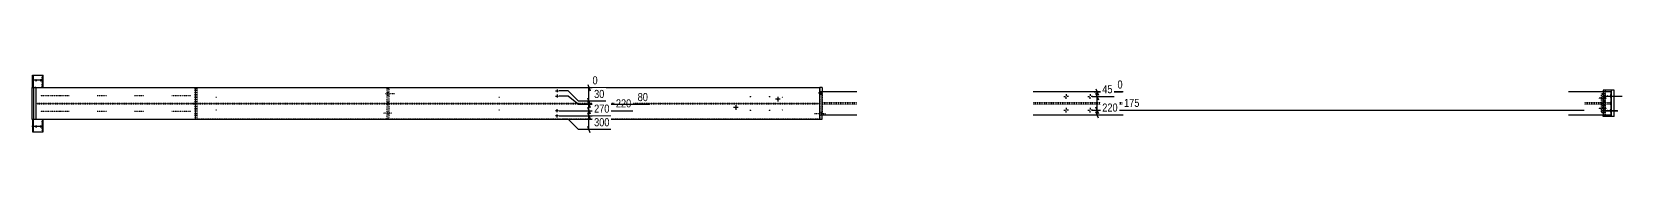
# Model space of a CAD drawing. Header units: millimetres. Extents: x 20 to 94079, y 20 to 5397.
# Drawn here: x 47649 to 62828, y 80 to 638 of the extents above; entities that cross this region are included whole.
import ezdxf

# ---------------------------------------------------------------- set-up
doc = ezdxf.new("R2010")
doc.units = ezdxf.units.MM
doc.linetypes.add('DXK_LINE_DOT2', pattern=[3.9198, 1.9599, -1.9599])
doc.layers.add('MÅLSÆTNING', color=7, linetype='Continuous')
doc.layers.add('STÅL', color=7, linetype='Continuous')
doc.styles.add('Arial Narrow', font='ARIALN.TTF', dxfattribs={"height": 0.2})

msp = doc.modelspace()

# ---------------------------------------------------------------- hatches: boundary and pattern name
at = {"layer": 'STÅL', "linetype": 'Continuous'}
for color, points in [(96, [(47681, 580), (47681, 583), (47682, 585), (47683, 588), (47684, 590), (47686, 591), (47687, 592), (47689, 593), (47691, 593), (47693, 592), (47694, 591), (47696, 590), (47697, 588), (47698, 585), (47698, 583), (47698, 580), (47698, 577), (47698, 575), (47697, 572), (47696, 570), (47694, 569), (47693, 568), (47691, 567), (47689, 567), (47687, 568), (47686, 569), (47684, 570), (47683, 572), (47682, 575), (47681, 577)]), (96, [(47728, 580), (47728, 583), (47728, 585), (47729, 588), (47730, 590), (47732, 591), (47734, 592), (47735, 593), (47737, 593), (47739, 592), (47741, 591), (47742, 590), (47743, 588), (47744, 585), (47745, 583), (47745, 580), (47745, 577), (47744, 575), (47743, 572), (47742, 570), (47741, 569), (47739, 568), (47737, 567), (47735, 567), (47734, 568), (47732, 569), (47730, 570), (47729, 572), (47728, 575), (47728, 577)]), (4, [(52670, 480, -1), (52656, 480, -1)]), (4, [(52670, 430, -1), (52656, 430, -1)]), (96, [(54380, 320, -1), (54358, 320, -1)]), (96, [(54780, 400, -1), (54758, 400, -1)]), (96, [(62688, 430), (62688, 427), (62688, 423), (62688, 420), (62687, 418), (62687, 416), (62687, 414), (62686, 414), (62686, 414), (62686, 414), (62685, 416), (62685, 418), (62685, 420), (62684, 423), (62684, 427), (62684, 430), (62684, 433), (62684, 437), (62685, 440), (62685, 442), (62685, 444), (62686, 446), (62686, 446), (62686, 446), (62687, 446), (62687, 444), (62687, 442), (62688, 440), (62688, 437), (62688, 433)]), (96, [(62688, 290), (62688, 287), (62688, 283), (62688, 280), (62687, 278), (62687, 276), (62687, 274), (62686, 274), (62686, 274), (62686, 274), (62685, 276), (62685, 278), (62685, 280), (62684, 283), (62684, 287), (62684, 290), (62684, 293), (62684, 297), (62685, 300), (62685, 302), (62685, 304), (62686, 306), (62686, 306), (62686, 306), (62687, 306), (62687, 304), (62687, 302), (62688, 300), (62688, 297), (62688, 293)]), (96, [(62719, 290), (62719, 287), (62718, 283), (62718, 280), (62717, 278), (62716, 276), (62715, 274), (62714, 274), (62713, 274), (62712, 274), (62712, 276), (62711, 278), (62710, 280), (62710, 283), (62709, 287), (62709, 290), (62709, 293), (62710, 297), (62710, 300), (62711, 302), (62712, 304), (62712, 306), (62713, 306), (62714, 306), (62715, 306), (62716, 304), (62717, 302), (62718, 300), (62718, 297), (62719, 293)]), (96, [(62716, 430), (62716, 427), (62716, 423), (62716, 420), (62715, 418), (62715, 416), (62715, 414), (62714, 414), (62714, 414), (62713, 414), (62713, 416), (62713, 418), (62712, 420), (62712, 423), (62712, 427), (62712, 430), (62712, 433), (62712, 437), (62712, 440), (62713, 442), (62713, 444), (62713, 446), (62714, 446), (62714, 446), (62715, 446), (62715, 444), (62715, 442), (62716, 440), (62716, 437), (62716, 433)]), (96, [(47681, 140), (47681, 143), (47682, 145), (47683, 148), (47684, 150), (47686, 151), (47687, 152), (47689, 153), (47691, 153), (47693, 152), (47694, 151), (47696, 150), (47697, 148), (47698, 145), (47698, 143), (47698, 140), (47698, 137), (47698, 135), (47697, 132), (47696, 130), (47694, 129), (47693, 128), (47691, 127), (47689, 127), (47687, 128), (47686, 129), (47684, 130), (47683, 132), (47682, 135), (47681, 137)]), (96, [(47728, 140), (47728, 143), (47728, 145), (47729, 148), (47730, 150), (47732, 151), (47734, 152), (47735, 153), (47737, 153), (47739, 152), (47741, 151), (47742, 150), (47743, 148), (47744, 145), (47745, 143), (47745, 140), (47745, 137), (47744, 135), (47743, 132), (47742, 130), (47741, 129), (47739, 128), (47737, 127), (47735, 127), (47734, 128), (47732, 129), (47730, 130), (47729, 132), (47728, 135), (47728, 137)]), (4, [(52656, 290, -1), (52670, 290, -1)]), (4, [(52656, 240, -1), (52670, 240, -1)])]:
    msp.add_hatch(color=color, dxfattribs=at).paths.add_polyline_path(points)

# ---------------------------------------------------------------- linework, layer by layer
at = {"layer": 'MÅLSÆTNING', "color": 7, "linetype": 'Continuous'}
for p, q in [((52767, 480), (52683, 480)), ((52767, 480), (52683, 480)), ((52712, 510), (53050, 510)), ((52867, 380), (52767, 480)), ((52867, 380), (52767, 480)), ((52955, 540), (52979, 480)), ((52967, 380), (52967, 510)), ((57788, 470), (58060, 470)), ((57805, 500), (57829, 440)), ((57817, 425), (57817, 470)), ((52767, 430), (52683, 430)), ((52767, 430), (52683, 430)), ((52867, 350), (52767, 430)), ((52867, 350), (52767, 430)), ((53128, 380), (52867, 380)), ((53128, 380), (52867, 380)), ((53544, 350), (52867, 350)), ((52979, 350), (52955, 410)), ((52955, 410), (52979, 350)), ((52955, 380), (52979, 320)), ((52979, 320), (52955, 380)), ((52979, 260), (52955, 320)), ((52955, 320), (52979, 260)), ((52967, 350), (52967, 380)), ((52967, 290), (52967, 350)), ((57771, 425), (57978, 425)), ((57829, 395), (57805, 455)), ((57805, 455), (57829, 395)), ((57829, 265), (57805, 325)), ((57805, 325), (57829, 265)), ((57817, 295), (57817, 425)), ((52683, 290), (53385, 290)), ((52683, 290), (53385, 290)), ((52683, 240), (53177, 240)), ((52767, 210), (52712, 210)), ((52867, 110), (52767, 210)), ((52979, 210), (52955, 270)), ((52955, 270), (52979, 210)), ((52967, 240), (52967, 290)), ((52967, 110), (52967, 240)), ((57771, 295), (62465, 295)), ((57771, 295), (62465, 295)), ((57791, 250), (58026, 250)), ((57829, 220), (57805, 280)), ((57817, 250), (57817, 295)), ((53177, 110), (52867, 110)), ((52979, 80), (52955, 140))]:
    msp.add_line(p, q, dxfattribs=at)
at = {"layer": 'STÅL', "color": 2, "linetype": 'Continuous'}
for p, q in [((47655, 510), (47655, 630)), ((47655, 630), (47759, 630)), ((47667, 510), (47667, 630)), ((47759, 510), (47759, 630)), ((47651, 510), (47651, 210)), ((47651, 510), (47692, 510)), ((47670, 210), (47670, 510)), ((47692, 210), (47692, 510)), ((47692, 510), (55169, 510)), ((55194, 510), (55169, 510)), ((55169, 210), (55169, 510)), ((55194, 510), (55194, 470)), ((55524, 470), (55194, 470)), ((55194, 250), (55194, 470)), ((58066, 470), (57206, 470)), ((62724, 470), (62317, 470)), ((62752, 485), (62646, 485)), ((62646, 485), (62646, 470)), ((62724, 250), (62724, 470)), ((62727, 235), (62727, 485)), ((62752, 235), (62752, 485)), ((47651, 210), (47692, 210)), ((47655, 210), (47655, 90)), ((47667, 90), (47667, 210)), ((47692, 210), (55169, 210)), ((47759, 90), (47759, 210)), ((55169, 210), (55194, 210)), ((55194, 210), (55194, 250)), ((55194, 250), (55524, 250)), ((57206, 250), (58066, 250)), ((62317, 250), (62724, 250)), ((62646, 235), (62646, 250)), ((62752, 235), (62646, 235)), ((47655, 90), (47759, 90))]:
    msp.add_line(p, q, dxfattribs=at)
at = {"layer": 'STÅL', "color": 7, "linetype": 'DXK_LINE_DOT2'}
for p, q in [((47748, 510), (47748, 630)), ((47692, 510), (47655, 510)), ((47692, 510), (49228, 510)), ((49209, 210), (49209, 510)), ((49211, 210), (49211, 510)), ((49216, 210), (49216, 510)), ((49228, 510), (55171, 510)), ((49228, 210), (49228, 510)), ((51041, 363), (51041, 503)), ((51041, 503), (51056, 503)), ((51056, 503), (51056, 363)), ((55166, 510), (55166, 210)), ((55169, 510), (55169, 363)), ((55171, 210), (55171, 510)), ((55194, 470), (55194, 250)), ((62646, 470), (62646, 250)), ((62651, 250), (62651, 470)), ((62653, 470), (62653, 390)), ((62670, 235), (62670, 485)), ((62722, 390), (62722, 470)), ((47692, 363), (51041, 363)), ((47692, 357), (47692, 363)), ((47692, 357), (51041, 357)), ((48248, 357), (48248, 363)), ((48427, 357), (48427, 363)), ((49194, 357), (49194, 363)), ((51041, 371), (51056, 371)), ((51056, 363), (51041, 363)), ((51041, 217), (51041, 357)), ((51041, 357), (51056, 357)), ((51041, 349), (51056, 349)), ((51056, 363), (55169, 363)), ((51056, 357), (51056, 217)), ((51056, 357), (55169, 357)), ((53355, 357), (53355, 363)), ((53534, 357), (53534, 363)), ((53655, 357), (53655, 363)), ((53834, 357), (53834, 363)), ((53955, 357), (53955, 363)), ((54134, 363), (54134, 357)), ((55169, 363), (55169, 357)), ((55169, 357), (55169, 210)), ((55524, 366), (55194, 366)), ((55524, 354), (55194, 354)), ((58066, 366), (57206, 366)), ((58066, 354), (57206, 354)), ((62719, 366), (62317, 366)), ((62719, 354), (62317, 354)), ((62653, 390), (62653, 381)), ((62653, 381), (62654, 373)), ((62654, 347), (62653, 339)), ((62653, 339), (62653, 330)), ((62653, 250), (62653, 330)), ((62654, 373), (62655, 368)), ((62655, 352), (62654, 347)), ((62655, 368), (62656, 366)), ((62656, 354), (62655, 352)), ((62719, 366), (62720, 368)), ((62720, 352), (62719, 354)), ((62720, 368), (62721, 373)), ((62721, 347), (62720, 352)), ((62721, 373), (62722, 381)), ((62722, 339), (62721, 347)), ((62722, 381), (62722, 390)), ((62722, 330), (62722, 339)), ((62722, 250), (62722, 330)), ((47655, 210), (47759, 210)), ((47692, 210), (49228, 210)), ((47748, 90), (47748, 210)), ((55171, 210), (49228, 210)), ((51056, 217), (51041, 217))]:
    msp.add_line(p, q, dxfattribs=at)
at = {"layer": 'STÅL', "color": 96, "linetype": 'Continuous'}
for p, q in [((47713, 580), (47649, 580)), ((47760, 580), (47696, 580)), ((54391, 320), (54347, 320)), ((54369, 342), (54369, 298)), ((54791, 400), (54747, 400)), ((54769, 422), (54769, 378)), ((62652, 430), (62800, 430)), ((62680, 430), (62828, 430)), ((62782, 290), (62635, 290)), ((62667, 290), (62785, 290)), ((47713, 140), (47649, 140)), ((47760, 140), (47696, 140))]:
    msp.add_line(p, q, dxfattribs=at)
at = {"layer": 'STÅL', "color": 96, "linetype": 'DXK_LINE_DOT2'}
for p, q in [((51041, 466), (51056, 466)), ((55154, 460), (55194, 460)), ((55169, 473), (55194, 473)), ((47731, 435), (47820, 435)), ((47824, 435), (47913, 435)), ((47917, 435), (48006, 435)), ((48273, 435), (48362, 435)), ((48631, 435), (48720, 435)), ((48987, 435), (49077, 435)), ((49080, 435), (49169, 435)), ((49406, 420), (49412, 420)), ((51026, 453), (51111, 453)), ((51041, 440), (51056, 440)), ((52107, 420), (52113, 420)), ((54807, 420), (54814, 420)), ((55169, 447), (55194, 447)), ((62610, 410), (62602, 410)), ((62610, 310), (62602, 310)), ((62683, 410), (62610, 410)), ((62683, 310), (62610, 310)), ((62639, 430), (62758, 430)), ((47731, 285), (47820, 285)), ((47824, 285), (47913, 285)), ((47917, 285), (48006, 285)), ((48273, 285), (48362, 285)), ((48631, 285), (48720, 285)), ((48987, 285), (49077, 285)), ((49080, 285), (49169, 285)), ((49406, 300), (49412, 300)), ((51086, 267), (51001, 267)), ((51056, 280), (51041, 280)), ((51056, 254), (51041, 254)), ((52107, 300), (52113, 300)), ((54807, 300), (54814, 300)), ((55224, 260), (55119, 260)), ((55194, 273), (55169, 273)), ((55194, 247), (55169, 247)), ((62639, 290), (62758, 290))]:
    msp.add_line(p, q, dxfattribs=at)
at = {"layer": 'STÅL', "color": 4, "linetype": 'Continuous'}
for p, q in [((52649, 480), (52677, 480)), ((52663, 494), (52663, 466)), ((52649, 430), (52677, 430)), ((52663, 444), (52663, 416)), ((52663, 276), (52663, 304)), ((57499, 425), (57514, 425)), ((57521, 447), (57521, 432)), ((57521, 403), (57521, 418)), ((57521, 317), (57521, 302)), ((57543, 425), (57529, 425)), ((57729, 425), (57744, 425)), ((57751, 447), (57751, 432)), ((57751, 403), (57751, 418)), ((57751, 317), (57751, 302)), ((57773, 425), (57759, 425)), ((52677, 290), (52649, 290)), ((52677, 240), (52649, 240)), ((52663, 226), (52663, 254)), ((57499, 295), (57514, 295)), ((57521, 273), (57521, 288)), ((57543, 295), (57529, 295)), ((57729, 295), (57744, 295)), ((57751, 273), (57751, 288)), ((57773, 295), (57759, 295))]:
    msp.add_line(p, q, dxfattribs=at)
at = {"layer": 'STÅL', "color": 4, "linetype": 'DXK_LINE_DOT2'}
for p, q in [((54502, 425), (54519, 425)), ((54679, 425), (54696, 425)), ((54502, 295), (54519, 295)), ((54679, 295), (54696, 295))]:
    msp.add_line(p, q, dxfattribs=at)
at = {"layer": 'STÅL', "color": 30, "linetype": 'DXK_LINE_DOT2'}
for p, q in [((62663, 450), (62627, 450)), ((62627, 450), (62627, 270)), ((62642, 270), (62642, 450)), ((62648, 270), (62648, 450)), ((62663, 450), (62663, 270)), ((62663, 270), (62627, 270))]:
    msp.add_line(p, q, dxfattribs=at)

# ---------------------------------------------------------------- next in the draw order: wipeouts: each hides what was drawn before it
at = {"color": 0, "linetype": 'Continuous'}
for points in [[(53066, 526), (53066, 638), (52985, 638), (52985, 526)], [(53545, 366), (53545, 478), (53416, 478), (53416, 366)], [(58076, 486), (58076, 598), (57995, 598), (57995, 486)]]:
    msp.add_wipeout(points, dxfattribs=at).dxf.layer = 'MÅLSÆTNING'

# ---------------------------------------------------------------- next in the draw order: linework, layer by layer
at = {"layer": 'MÅLSÆTNING', "color": 7, "linetype": 'Continuous'}
msp.add_line((57771, 425), (57978, 425), dxfattribs=at)

# ---------------------------------------------------------------- next in the draw order: texts
at = {"layer": 'MÅLSÆTNING', "color": 3, "linetype": 'Continuous', "style": 'Arial Narrow'}
for s, p in [('0', (53001, 542)), ('80', (53432, 382)), ('0', (58011, 502))]:
    msp.add_text(s, height=76.4, dxfattribs=at).set_placement(p)

# ---------------------------------------------------------------- next in the draw order: wipeouts: each hides what was drawn before it
at = {"color": 0, "linetype": 'Continuous'}
msp.add_wipeout([(62466, 311), (62466, 423), (58058, 423), (58058, 311)], dxfattribs=at).dxf.layer = 'MÅLSÆTNING'

# ---------------------------------------------------------------- next in the draw order: wipeouts: each hides what was drawn before it
for points in [[(57979, 441), (57979, 553), (57850, 553), (57850, 441)], [(53386, 306), (53386, 418), (53208, 418), (53208, 306)]]:
    msp.add_wipeout(points, dxfattribs=at).dxf.layer = 'MÅLSÆTNING'

# ---------------------------------------------------------------- next in the draw order: linework, layer by layer
at = {"layer": 'MÅLSÆTNING', "color": 7, "linetype": 'Continuous'}
for p, q in [((53544, 350), (52867, 350)), ((52683, 240), (53177, 240))]:
    msp.add_line(p, q, dxfattribs=at)

# ---------------------------------------------------------------- next in the draw order: texts
at = {"layer": 'MÅLSÆTNING', "color": 3, "linetype": 'Continuous', "style": 'Arial Narrow'}
for s, p in [('45', (57866, 457)), ('220', (53224, 322))]:
    msp.add_text(s, height=76.4, dxfattribs=at).set_placement(p)

# ---------------------------------------------------------------- next in the draw order: wipeouts: each hides what was drawn before it
at = {"color": 0, "linetype": 'Continuous'}
msp.add_wipeout([(58028, 266), (58028, 378), (57850, 378), (57850, 266)], dxfattribs=at).dxf.layer = 'MÅLSÆTNING'

# ---------------------------------------------------------------- next in the draw order: texts
at = {"layer": 'MÅLSÆTNING', "color": 3, "linetype": 'Continuous', "style": 'Arial Narrow'}
for s, p in [('220', (57866, 282)), ('175', (58074, 327))]:
    msp.add_text(s, height=76.4, dxfattribs=at).set_placement(p)

# ---------------------------------------------------------------- next in the draw order: wipeouts: each hides what was drawn before it
at = {"color": 0, "linetype": 'Continuous'}
msp.add_wipeout([(53129, 396), (53129, 508), (53000, 508), (53000, 396)], dxfattribs=at).dxf.layer = 'MÅLSÆTNING'

# ---------------------------------------------------------------- next in the draw order: texts
at = {"layer": 'MÅLSÆTNING', "color": 3, "linetype": 'Continuous', "style": 'Arial Narrow'}
msp.add_text('30', height=76.4, dxfattribs=at).set_placement((53016, 412))

# ---------------------------------------------------------------- next in the draw order: wipeouts: each hides what was drawn before it
at = {"color": 0, "linetype": 'Continuous'}
msp.add_wipeout([(53178, 256), (53178, 368), (53000, 368), (53000, 256)], dxfattribs=at).dxf.layer = 'MÅLSÆTNING'

# ---------------------------------------------------------------- next in the draw order: wipeouts: each hides what was drawn before it
msp.add_wipeout([(53178, 126), (53178, 238), (53000, 238), (53000, 126)], dxfattribs=at).dxf.layer = 'MÅLSÆTNING'

# ---------------------------------------------------------------- next in the draw order: texts
at = {"layer": 'MÅLSÆTNING', "color": 3, "linetype": 'Continuous', "style": 'Arial Narrow'}
for s, p in [('270', (53016, 272)), ('300', (53016, 142))]:
    msp.add_text(s, height=76.4, dxfattribs=at).set_placement(p)

doc.saveas('drawing.dxf')
